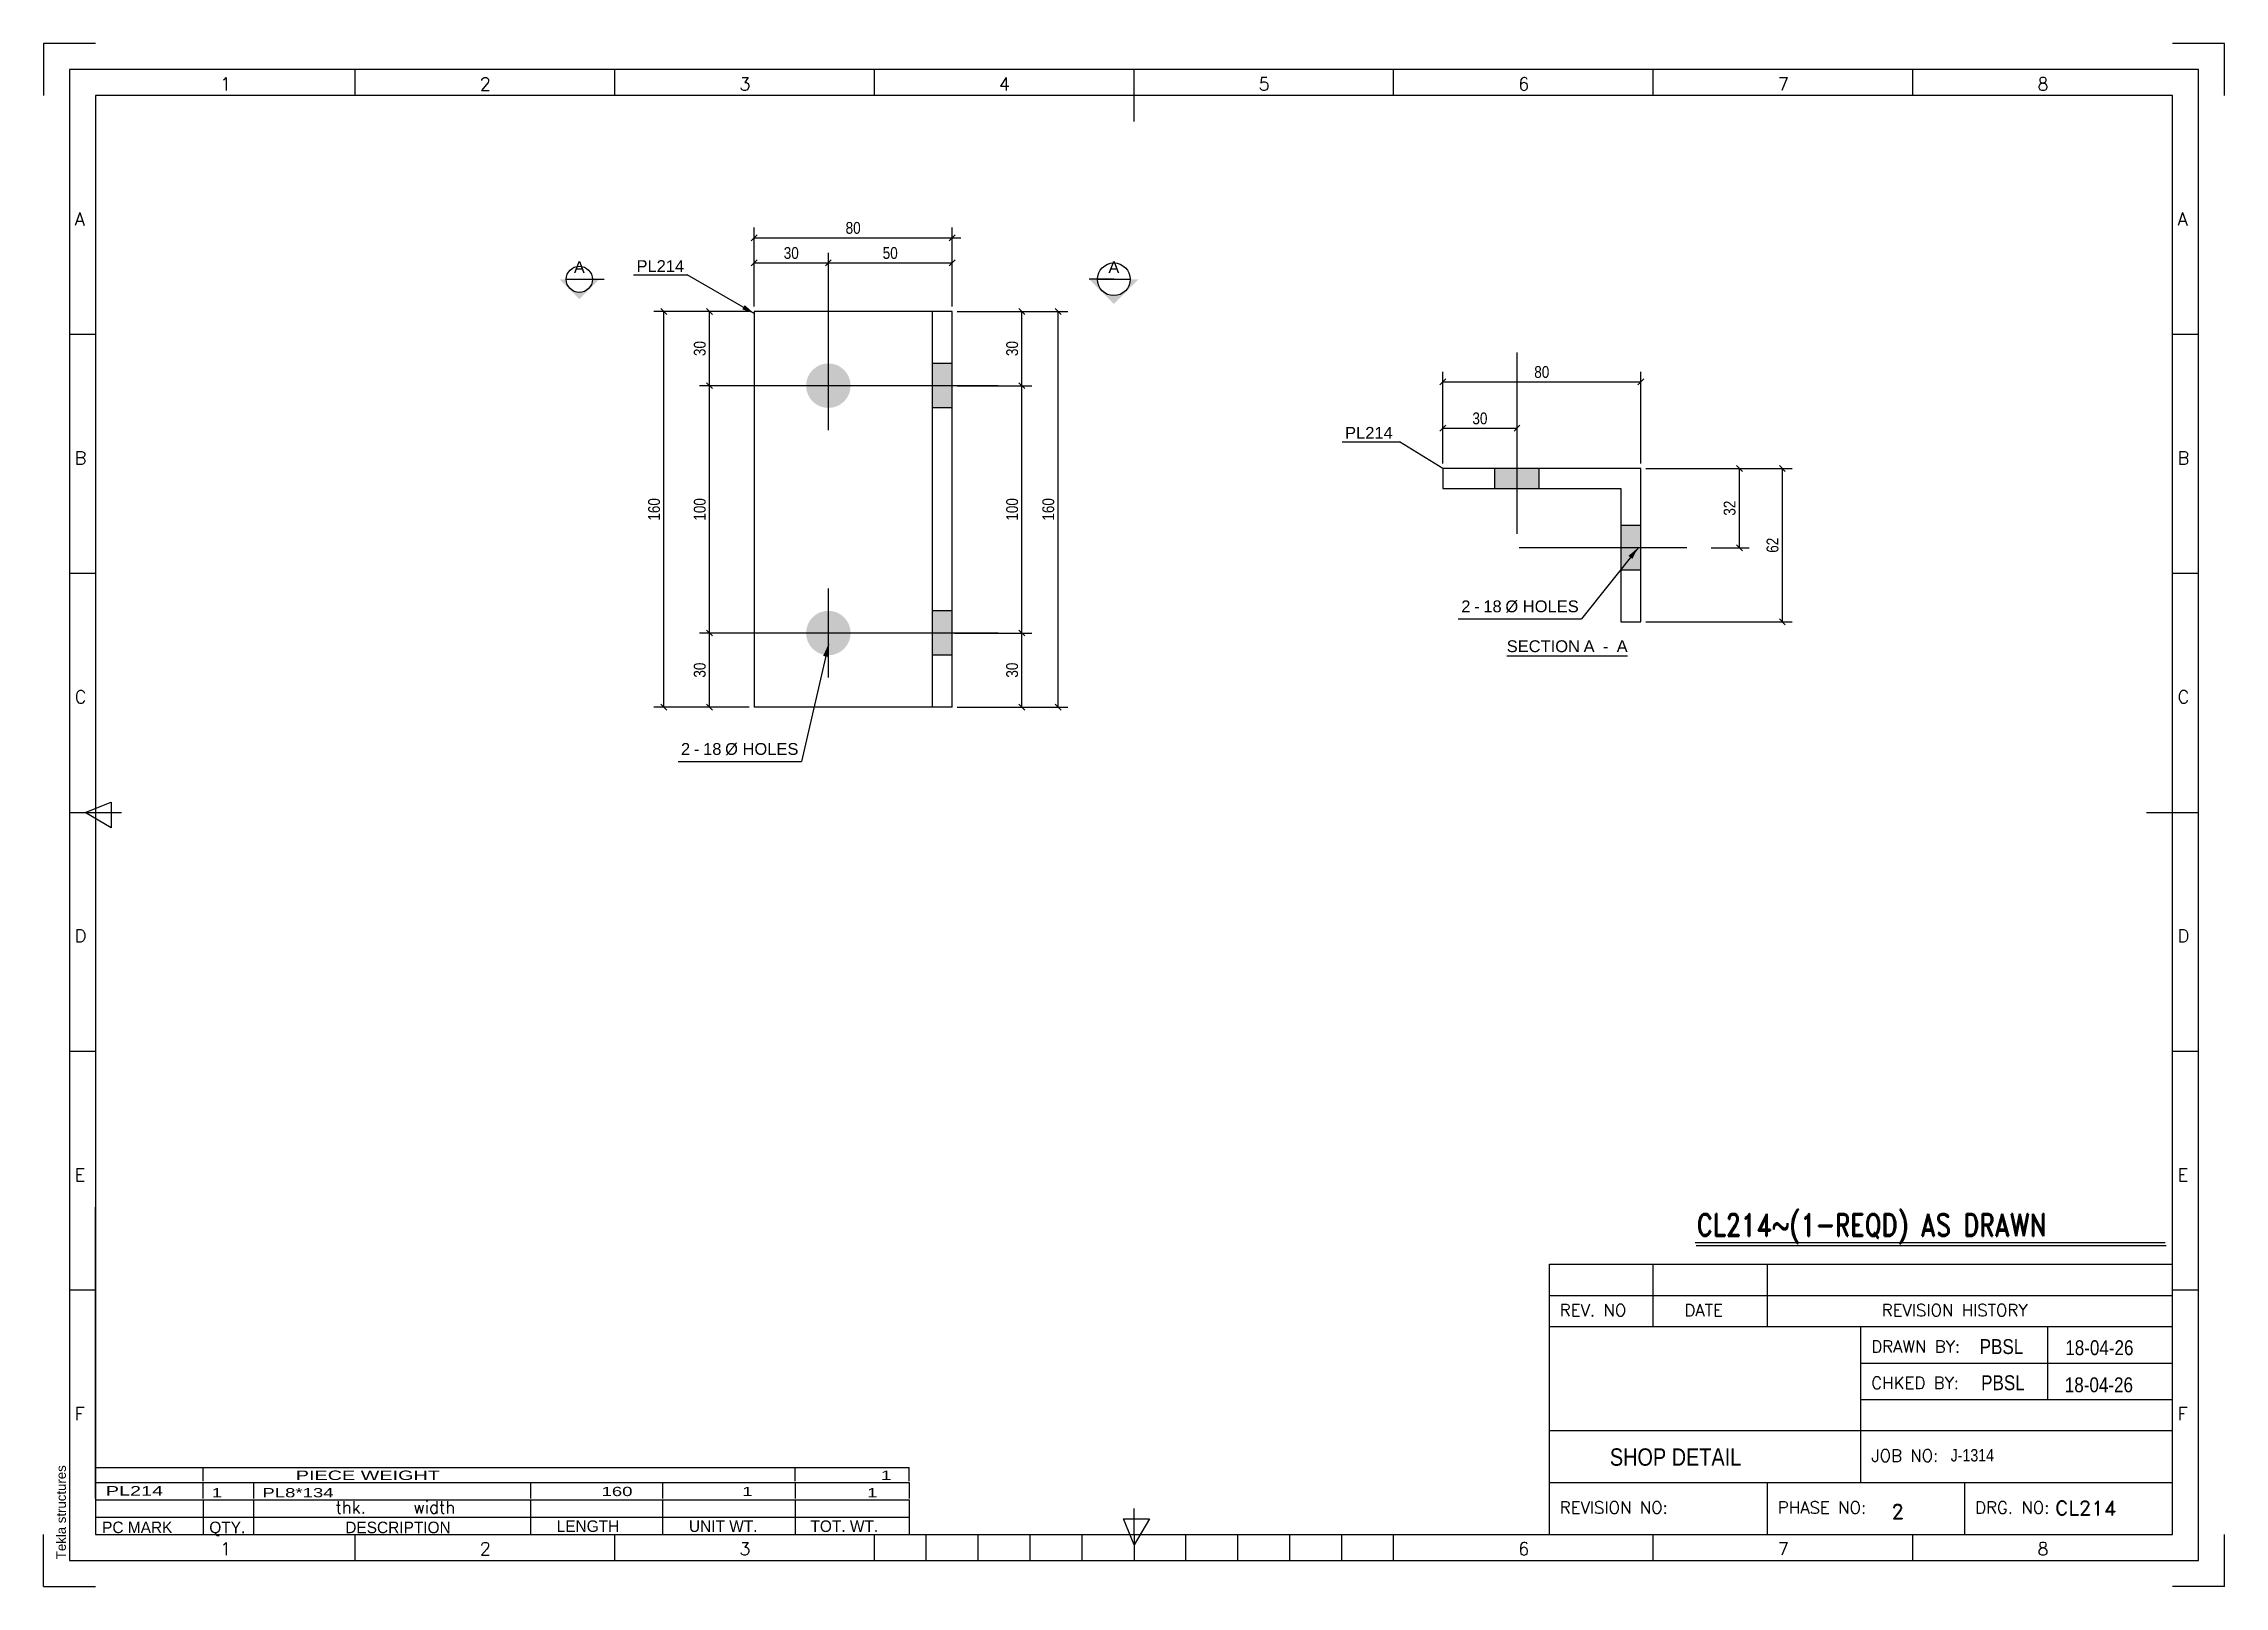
# Model space of a CAD drawing. Header units: millimetres. Extents: x -146 to 295, y -218 to 94.
import ezdxf

# ---------------------------------------------------------------- set-up
doc = ezdxf.new("R2010")
doc.units = ezdxf.units.MM
doc.styles.add('ari', font='', dxfattribs={"height": 0.2})
doc.styles.add('aria', font='', dxfattribs={"height": 0.2})
doc.styles.add('Arial', font='arial.ttf', dxfattribs={"height": 0.2})
doc.styles.add('Arial Narrow', font='ARIALN.TTF', dxfattribs={"height": 0.2})
doc.styles.add('RomanD', font='romand__.ttf', dxfattribs={"height": 0.2})
doc.styles.add('romand__', font='', dxfattribs={"height": 0.2})
doc.styles.add('RomanS', font='romans__.ttf', dxfattribs={"height": 0.2})
doc.styles.add('romans__', font='', dxfattribs={"height": 0.2})
doc.styles.get('ari').set_extended_font_data('ari')
doc.styles.get('aria').set_extended_font_data('aria')
doc.styles.get('romand__').set_extended_font_data('romand__')
doc.styles.get('romans__').set_extended_font_data('romans__')

msp = doc.modelspace()

# ---------------------------------------------------------------- hatches: boundary and pattern name
at = {"linetype": 'Continuous'}
for color, points in [(30, [(-4.42, 41.29), (-2.5, 39.61), (-4.92, 40.42)]), (1, [(8, 25, -1), (17, 25, -1)]), (1, [(33.52, 29.5), (33.52, 20.5), (37.52, 20.5), (37.52, 29.5)]), (96, [(156.26, 8.24), (147.26, 8.24), (147.26, 4.24), (156.26, 4.24)]), (96, [(176.78, -12.26), (176.78, -3.26), (172.78, -3.26), (172.78, -12.26)]), (30, [(174.3, -9.4), (176.25, -7.76), (175.08, -10.02)]), (1, [(8, -25, -1), (17, -25, -1)]), (1, [(33.52, -20.5), (33.52, -29.5), (37.52, -29.5), (37.52, -20.5)]), (30, [(11.45, -29.62), (12.5, -27.3), (12.43, -29.84)])]:
    msp.add_hatch(color=color, dxfattribs=at).paths.add_polyline_path(points)

# ---------------------------------------------------------------- linework, layer by layer
at = {"color": 7, "linetype": 'Continuous'}
for p, q in [((-146.19, 94.14), (-146.19, 83.64)), ((-135.69, 94.14), (-146.19, 94.14)), ((294.81, 94.14), (284.31, 94.14)), ((294.81, 83.64), (294.81, 94.14)), ((-146.19, -217.71), (-146.19, -207.21)), ((294.81, -217.71), (294.81, -207.21)), ((-146.19, -217.71), (-135.69, -217.71)), ((294.81, -217.71), (284.31, -217.71))]:
    msp.add_line(p, q, dxfattribs=at)
at = {"color": 3, "linetype": 'Continuous'}
for p, q in [((289.56, 88.89), (-140.94, 88.89)), ((-140.94, 88.89), (-140.94, -212.46)), ((289.56, -212.46), (289.56, 88.89)), ((-140.94, -212.46), (289.56, -212.46))]:
    msp.add_line(p, q, dxfattribs=at)
at = {"color": 1, "linetype": 'Continuous'}
for p, q in [((-83.19, 83.64), (-83.19, 88.89)), ((-30.69, 83.64), (-30.69, 88.89)), ((21.81, 83.64), (21.81, 88.89)), ((74.31, 78.39), (74.31, 88.89)), ((126.81, 83.64), (126.81, 88.89)), ((179.31, 83.64), (179.31, 88.89)), ((231.81, 83.64), (231.81, 88.89)), ((284.31, 83.64), (-135.69, 83.64)), ((-135.69, 83.64), (-135.69, -207.21)), ((284.31, -207.21), (284.31, 83.64)), ((-135.69, 35.34), (-140.94, 35.34)), ((289.56, 35.34), (284.31, 35.34)), ((12.5, 16), (12.5, 34)), ((37.52, 29.5), (33.52, 29.5)), ((21.5, 25), (3.5, 25)), ((46.85, 25), (12.95, 25)), ((37.52, 20.5), (33.52, 20.5)), ((-135.69, -12.96), (-140.94, -12.96)), ((289.56, -12.96), (284.31, -12.96)), ((12.5, -34), (12.5, -16)), ((37.52, -20.5), (33.52, -20.5)), ((21.5, -25), (3.5, -25)), ((46.85, -25), (12.95, -25)), ((37.52, -29.5), (33.52, -29.5)), ((-140.94, -61.26), (-130.44, -61.26)), ((-137.79, -61.26), (-132.54, -59.16)), ((-132.54, -64.41), (-137.79, -61.26)), ((-132.54, -59.16), (-132.54, -64.41)), ((279.06, -61.26), (289.56, -61.26)), ((-135.69, -109.56), (-140.94, -109.56)), ((289.56, -109.56), (284.31, -109.56)), ((158.31, -207.21), (158.31, -152.61)), ((158.31, -152.61), (284.31, -152.61)), ((179.31, -165.21), (179.31, -152.61)), ((202.41, -165.21), (202.41, -152.61)), ((-135.69, -157.86), (-140.94, -157.86)), ((289.56, -157.86), (284.31, -157.86)), ((158.31, -158.91), (284.31, -158.91)), ((158.31, -165.21), (284.31, -165.21)), ((221.31, -186.21), (221.31, -165.21)), ((259.11, -179.91), (259.11, -165.21)), ((221.31, -172.56), (284.31, -172.56)), ((221.31, -179.91), (284.31, -179.91)), ((158.31, -186.21), (284.31, -186.21)), ((221.31, -196.71), (221.31, -186.21)), ((158.31, -196.71), (284.31, -196.71)), ((202.41, -207.21), (202.41, -196.71)), ((242.31, -207.21), (242.31, -196.71)), ((74.31, -207.21), (74.31, -201.96)), ((-135.69, -207.21), (284.31, -207.21)), ((-83.19, -212.46), (-83.19, -207.21)), ((-30.69, -212.46), (-30.69, -207.21)), ((21.81, -212.46), (21.81, -207.21)), ((32.31, -212.46), (32.31, -207.21)), ((42.81, -212.46), (42.81, -207.21)), ((53.31, -212.46), (53.31, -207.21)), ((63.81, -212.46), (63.81, -207.21)), ((72.21, -204.06), (77.46, -204.06)), ((74.31, -209.31), (72.21, -204.06)), ((77.46, -204.06), (74.31, -209.31)), ((74.31, -207.21), (74.31, -212.46)), ((84.81, -212.46), (84.81, -207.21)), ((95.31, -212.46), (95.31, -207.21)), ((105.81, -212.46), (105.81, -207.21)), ((116.31, -212.46), (116.31, -207.21)), ((126.81, -212.46), (126.81, -207.21)), ((179.31, -212.46), (179.31, -207.21)), ((231.81, -212.46), (231.81, -207.21)), ((21.81, -212.46), (126.81, -212.46))]:
    msp.add_line(p, q, dxfattribs=at)
at = {"color": 4, "linetype": 'Continuous'}
for p, q in [((-1.9, 55.5), (-3.1, 54.3)), ((-2.5, 41), (-2.5, 56.95)), ((36.92, 54.3), (38.12, 55.5)), ((37.52, 41), (37.52, 56.95)), ((37.52, 54.9), (39.27, 54.9)), ((-1.9, 50.43), (-3.1, 49.23)), ((-2.5, 41), (-2.5, 51.88)), ((-2.5, 49.83), (12.5, 49.83)), ((13.1, 50.43), (11.9, 49.23)), ((11.9, 49.23), (13.1, 50.43)), ((12.5, 26), (12.5, 51.88)), ((12.5, 26), (12.5, 51.88)), ((12.5, 49.83), (37.52, 49.83)), ((36.92, 49.23), (38.12, 50.43)), ((37.52, 41), (37.52, 51.88)), ((-3.5, 40), (-22.81, 40)), ((-20.16, 39.4), (-21.36, 40.6)), ((-20.76, -40), (-20.76, 40)), ((-3.5, 40), (-13.57, 40)), ((-10.92, 39.4), (-12.12, 40.6)), ((-11.52, 25), (-11.52, 40)), ((38.52, 40), (60.96, 40)), ((38.52, 40), (53.65, 40)), ((52.25, 39.4), (51.05, 40.6)), ((51.65, 25), (51.65, 40)), ((59.56, 39.4), (58.36, 40.6)), ((58.96, -40), (58.96, 40)), ((136.76, 9.24), (136.76, 27.82)), ((176.78, 9.24), (176.78, 27.82)), ((11.5, 25), (-13.57, 25)), ((11.5, 25), (-13.57, 25)), ((-12.12, 25.6), (-10.92, 24.4)), ((-10.92, 24.4), (-12.12, 25.6)), ((-11.52, -25), (-11.52, 25)), ((38.52, 25), (53.65, 25)), ((38.52, 25), (53.65, 25)), ((52.25, 24.4), (51.05, 25.6)), ((51.05, 25.6), (52.25, 24.4)), ((51.65, -25), (51.65, 25)), ((137.36, 26.37), (136.16, 25.17)), ((136.76, 25.77), (176.78, 25.77)), ((176.18, 25.17), (177.38, 26.37)), ((136.76, 9.24), (136.76, 18.45)), ((151.76, -4.96), (151.76, 18.45)), ((137.36, 17), (136.16, 15.8)), ((136.76, 16.4), (151.76, 16.4)), ((151.16, 15.8), (152.36, 17)), ((197.34, 7.64), (196.14, 8.84)), ((206.02, 7.64), (204.82, 8.84)), ((177.78, 8.24), (198.74, 8.24)), ((177.78, 8.24), (207.42, 8.24)), ((196.74, -7.76), (196.74, 8.24)), ((205.42, -22.76), (205.42, 8.24)), ((191, -7.76), (198.74, -7.76)), ((196.14, -7.16), (197.34, -8.36)), ((11.5, -25), (-13.57, -25)), ((11.5, -25), (-13.57, -25)), ((-12.12, -24.4), (-10.92, -25.6)), ((-10.92, -25.6), (-12.12, -24.4)), ((-11.52, -40), (-11.52, -25)), ((37.98, -25), (53.65, -25)), ((37.98, -25), (53.65, -25)), ((51.05, -24.4), (52.25, -25.6)), ((52.25, -25.6), (51.05, -24.4)), ((51.65, -40), (51.65, -25)), ((177.78, -22.76), (207.42, -22.76)), ((204.82, -22.16), (206.02, -23.36)), ((-21.36, -39.4), (-20.16, -40.6)), ((-12.12, -39.4), (-10.92, -40.6)), ((51.05, -39.4), (52.25, -40.6)), ((58.36, -39.4), (59.56, -40.6)), ((-3.5, -40), (-22.81, -40)), ((-3.5, -40), (-13.57, -40)), ((38.52, -40), (60.96, -40)), ((38.52, -40), (53.65, -40)), ((187.81, -148.21), (282.81, -148.21)), ((188.02, -148.83), (283.02, -148.83))]:
    msp.add_line(p, q, dxfattribs=at)
at = {"color": 2, "linetype": 'Continuous'}
for p, q in [((37.52, 40), (-2.5, 40)), ((-2.5, 40), (-2.5, -40)), ((33.52, 40), (33.52, -40)), ((37.52, -40), (37.52, 40)), ((176.78, 8.24), (136.76, 8.24)), ((136.76, 8.24), (136.76, 4.24)), ((176.78, -22.76), (176.78, 8.24)), ((136.76, 4.24), (172.78, 4.24)), ((172.78, 4.24), (172.78, -22.76)), ((172.78, -22.76), (176.78, -22.76)), ((37.52, -40), (-2.5, -40))]:
    msp.add_line(p, q, dxfattribs=at)
at = {"color": 96, "linetype": 'Continuous'}
for p, q in [((151.76, -2.16), (151.76, 31.74)), ((147.26, 4.24), (147.26, 8.24)), ((156.26, 4.24), (156.26, 8.24)), ((176.78, -3.26), (172.78, -3.26)), ((186.11, -7.76), (152.21, -7.76)), ((176.78, -12.26), (172.78, -12.26))]:
    msp.add_line(p, q, dxfattribs=at)
at = {"color": 30, "linetype": 'Continuous'}
msp.add_line((149.67, -29.61), (174.13, -29.61), dxfattribs=at)
at = {"color": 5, "linetype": 'Continuous'}
for p, q in [((-135.69, -137.91), (-135.69, -141.06)), ((-135.69, -144.21), (-135.69, -141.06)), ((-135.69, -148.41), (-135.69, -144.21)), ((-135.69, -151.56), (-135.69, -148.41)), ((-135.69, -155.76), (-135.69, -151.56)), ((-135.69, -158.91), (-135.69, -155.76)), ((-135.69, -163.11), (-135.69, -158.91)), ((-135.69, -166.26), (-135.69, -163.11)), ((-135.69, -170.46), (-135.69, -166.26)), ((-135.69, -173.61), (-135.69, -170.46)), ((-135.69, -177.81), (-135.69, -173.61)), ((-135.69, -180.96), (-135.69, -177.81)), ((-135.69, -185.16), (-135.69, -180.96)), ((-135.69, -188.31), (-135.69, -185.16)), ((-135.69, -192.51), (-135.69, -188.31)), ((-135.69, -195.66), (-135.69, -192.51)), ((-135.69, -193.71), (-135.69, -196.46)), ((-135.69, -193.71), (28.81, -193.71)), ((-113.94, -196.46), (-113.94, -193.71)), ((5.81, -196.46), (5.81, -193.71)), ((28.81, -196.46), (28.81, -193.71)), ((-135.69, -199.86), (-135.69, -195.66)), ((-135.69, -199.96), (-135.69, -196.71)), ((-135.69, -196.71), (28.81, -196.71)), ((-113.94, -199.96), (-113.94, -196.71)), ((-103.69, -199.96), (-103.69, -196.71)), ((-47.69, -199.96), (-47.69, -196.71)), ((-20.94, -199.96), (-20.94, -196.71)), ((5.81, -196.71), (5.81, -199.96)), ((28.81, -196.71), (28.81, -199.96)), ((-135.69, -199.86), (-135.69, -207.21)), ((-135.69, -200.21), (28.81, -200.21)), ((-135.69, -200.21), (-135.69, -207.21)), ((-113.94, -200.21), (-113.94, -207.21)), ((-103.69, -207.21), (-103.69, -200.21)), ((-47.69, -207.21), (-47.69, -200.21)), ((-20.94, -207.21), (-20.94, -200.21)), ((5.81, -200.21), (5.81, -207.21)), ((28.81, -200.21), (28.81, -207.21)), ((-135.69, -203.71), (28.81, -203.71)), ((-135.69, -207.21), (28.81, -207.21)), ((-135.69, -207.21), (37.56, -207.21))]:
    msp.add_line(p, q, dxfattribs=at)

# ---------------------------------------------------------------- texts
at = {"color": 1, "linetype": 'Continuous'}
for s, height, style, p in [('1', 2.6, 'RomanS', (-110.49, 84.69)), ('2', 2.6, 'RomanS', (-57.99, 84.69)), ('3', 2.6, 'RomanS', (-5.49, 84.69)), ('4', 2.6, 'RomanS', (47.01, 84.69)), ('5', 2.6, 'RomanS', (99.51, 84.69)), ('6', 2.6, 'RomanS', (152.01, 84.69)), ('7', 2.6, 'RomanS', (204.51, 84.69)), ('8', 2.6, 'RomanS', (257.01, 84.69)), ('A', 2.6, 'RomanS', (-139.89, 57.39)), ('A', 2.6, 'RomanS', (285.36, 57.39)), ('B', 2.6, 'RomanS', (-139.89, 9.09)), ('B', 2.6, 'RomanS', (285.36, 9.09)), ('C', 2.6, 'RomanS', (-139.89, -39.21)), ('C', 2.6, 'RomanS', (285.36, -39.21)), ('D', 2.6, 'RomanS', (-139.89, -87.51)), ('D', 2.6, 'RomanS', (285.36, -87.51)), ('E', 2.6, 'RomanS', (-139.89, -135.81)), ('E', 2.6, 'RomanS', (285.36, -135.81)), ('F', 2.6, 'RomanS', (-139.89, -184.11)), ('F', 2.6, 'RomanS', (285.36, -184.11)), ('thk.', 2.477, 'RomanS', (-87.19, -202.96)), ('width', 2.477, 'RomanS', (-71.44, -202.96)), ('PC MARK', 2.333, 'ari', (-134.36, -206.95)), ('QTY.', 2.333, 'ari', (-112.69, -206.96)), ('DESCRIPTION', 2.3333, 'ari', (-85.19, -206.96)), ('LENGTH', 2.333, 'ari', (-42.44, -206.71)), ('UNIT WT.', 2.333, 'ari', (-15.69, -206.71)), ('TOT. WT.', 2.333, 'ari', (8.88, -206.71)), ('1', 2.6, 'RomanS', (-110.49, -211.41)), ('2', 2.6, 'RomanS', (-57.99, -211.41)), ('3', 2.6, 'RomanS', (-5.49, -211.41)), ('6', 2.6, 'RomanS', (152.01, -211.41)), ('7', 2.6, 'RomanS', (204.51, -211.41)), ('8', 2.6, 'RomanS', (257.01, -211.41))]:
    msp.add_text(s, height=height, dxfattribs=dict(at, style=style)).set_placement(p)
at = {"color": 3, "style": 'RomanD', "width": 0.8}
msp.add_text('CL214~(1-REQD) AS DRAWN', height=4.5059, dxfattribs=at).set_placement((188.1, -146.89))
at = {"color": 4, "linetype": 'Continuous', "style": 'romans__'}
for s, p in [('REV. NO', (160.41, -163.11)), ('DATE', (185.61, -163.11)), ('REVISION HISTORY', (225.51, -163.11)), ('DRAWN BY:', (223.41, -170.46)), ('CHKED BY:', (223.41, -177.81)), ('JOB NO:', (223.41, -192.51)), ('REVISION NO:', (160.41, -203.01)), ('PHASE NO:', (204.51, -203.01)), ('DRG. NO:', (244.41, -203.01))]:
    msp.add_text(s, height=2.45, dxfattribs=at).set_placement(p)
at = {"color": 3, "linetype": 'Continuous'}
for s, height, style, p in [('PBSL', 3.006, 'Arial Narrow', (245.33, -170.74)), ('18-04-26', 3.006, 'Arial Narrow', (262.64, -170.97)), ('PBSL', 3.006, 'Arial Narrow', (245.62, -178.05)), ('18-04-26', 3.006, 'Arial Narrow', (262.54, -178.47)), ('SHOP DETAIL', 3.5075, 'Arial Narrow', (170.54, -193.32)), ('J-1314', 2.505, 'Arial Narrow', (239.45, -192.46)), ('2', 2.94, 'romand__', (227.49, -204.06)), ('CL214', 2.94, 'romand__', (260.58, -203.34))]:
    msp.add_text(s, height=height, dxfattribs=dict(at, style=style)).set_placement(p)
at = {"color": 174, "style": 'Arial'}
msp.add_text('Tekla structures', height=1.9102, rotation=90, dxfattribs=at).set_placement((-141.69, -212.21))
at = {"color": 4, "linetype": 'Continuous', "width": 1.5}
for s, height, style, p in [('PL214', 1.91, 'Arial', (-133.61, -199.35)), ('1', 1.87, 'aria', (-112.19, -199.71)), ('PL8*134', 1.867, 'ari', (-101.94, -199.71)), ('160', 1.867, 'ari', (-33.36, -199.46)), ('1', 1.87, 'ari', (-4.91, -199.46)), ('1', 1.87, 'ari', (20.34, -199.71))]:
    msp.add_text(s, height=height, dxfattribs=dict(at, style=style)).set_placement(p)
at = {"color": 1, "linetype": 'Continuous', "style": 'Arial', "width": 1.5}
for s, height, p in [('PIECE WEIGHT', 1.9102, (-95.19, -196.21)), ('1', 1.91, (23.09, -196.21))]:
    msp.add_text(s, height=height, dxfattribs=at).set_placement(p)

# ---------------------------------------------------------------- wipeouts: each hides what was drawn before it
at = {"color": 0, "linetype": 'Continuous'}
for points in [[(-36.75, 47.75), (-36.75, 50.25), (-38.97, 50.25), (-38.97, 47.75)], [(71.34, 47.75), (71.34, 50.25), (69.12, 50.25), (69.12, 47.75)]]:
    msp.add_wipeout(points, dxfattribs=at)
at = {"color": 0}
for points in [[(-16.66, 47.98), (-16.66, 50.48), (-26.3, 50.48), (-26.3, 47.98)], [(126.62, 14.27), (126.62, 16.77), (116.99, 16.77), (116.99, 14.27)], [(142.34, -20.8), (142.34, -18.3), (140.49, -18.3), (140.49, -20.8)], [(-15.44, -49.63), (-15.44, -47.13), (-17.3, -47.13), (-17.3, -49.63)]]:
    msp.add_wipeout(points, dxfattribs=at)

# ---------------------------------------------------------------- next in the draw order: hatches: boundary and pattern name
at = {"linetype": 'Continuous'}
for points in [[(-41.86, 46.5), (-40.5, 46.5, 0.403684), (-37.86, 43.86, 0.410244), (-35.22, 46.5), (-33.86, 46.5, 0.000008), (-37.86, 42.5)], [(65.23, 46.5), (66.93, 46.5, 0.403684), (70.23, 43.2, 0.410244), (73.53, 46.5), (75.23, 46.5, 0.000008), (70.23, 41.5)]]:
    msp.add_hatch(color=5, dxfattribs=at).paths.add_polyline_path(points)

# ---------------------------------------------------------------- next in the draw order: linework, layer by layer
at = {"color": 5, "linetype": 'Continuous'}
for p, q in [((-40.46, 46.5), (-35.26, 46.5)), ((-37.86, 46.5), (-32.86, 46.5)), ((-37.86, 46.5), (-37.86, 46.5)), ((70.23, 46.5), (65.23, 46.5)), ((66.98, 46.5), (73.48, 46.5)), ((70.23, 46.5), (70.23, 46.5))]:
    msp.add_line(p, q, dxfattribs=at)
at = {"color": 30, "linetype": 'Continuous'}
for p, q in [((-26.9, 47.38), (-16.06, 47.38)), ((-2.5, 39.61), (-16.06, 47.38)), ((116.39, 13.67), (127.97, 13.67)), ((136.76, 8.24), (127.97, 13.67))]:
    msp.add_line(p, q, dxfattribs=at)
at = {"color": 5, "linetype": 'Continuous'}
for centre, radius in [((-37.86, 46.5), 2.64), ((70.23, 46.5), 3.3)]:
    msp.add_circle(centre, radius, dxfattribs=at)

# ---------------------------------------------------------------- next in the draw order: texts
at = {"color": 5, "linetype": 'Continuous', "style": 'Arial'}
for p in [(-38.97, 47.75), (69.12, 47.75)]:
    msp.add_text('A', height=2.39, dxfattribs=at).set_placement(p)
at = {"color": 3, "style": 'Arial'}
for p in [(-26.3, 47.98), (116.99, 14.27)]:
    msp.add_text('PL214', height=2.388, dxfattribs=at).set_placement(p)

# ---------------------------------------------------------------- next in the draw order: wipeouts: each hides what was drawn before it
at = {"color": 0, "linetype": 'Continuous'}
for points in [[(7.02, 50.13), (7.02, 53.63), (2.98, 53.63), (2.98, 50.13)], [(27.03, 50.13), (27.03, 53.63), (22.99, 53.63), (22.99, 50.13)], [(-11.82, 34.52), (-15.32, 34.52), (-15.32, 30.48), (-11.82, 30.48)], [(51.35, 34.52), (47.85, 34.52), (47.85, 30.48), (51.35, 30.48)], [(158.8, 26.07), (158.8, 29.57), (154.75, 29.57), (154.75, 26.07)], [(146.29, 16.7), (146.29, 20.2), (142.24, 20.2), (142.24, 16.7)], [(-21.06, 2.79), (-24.56, 2.79), (-24.56, -2.79), (-21.06, -2.79)], [(-11.82, 2.79), (-15.32, 2.79), (-15.32, -2.79), (-11.82, -2.79)], [(51.35, 2.79), (47.85, 2.79), (47.85, -2.79), (51.35, -2.79)], [(58.66, 2.79), (55.16, 2.79), (55.16, -2.79), (58.66, -2.79)], [(196.44, 2.27), (192.94, 2.27), (192.94, -1.78), (196.44, -1.78)], [(205.12, -5.23), (201.62, -5.23), (201.62, -9.28), (205.12, -9.28)], [(164.48, -28.86), (164.48, -26.36), (149.67, -26.36), (149.67, -28.86)], [(-11.82, -30.48), (-15.32, -30.48), (-15.32, -34.52), (-11.82, -34.52)], [(51.35, -30.48), (47.85, -30.48), (47.85, -34.52), (51.35, -34.52)]]:
    msp.add_wipeout(points, dxfattribs=at)
at = {"color": 0}
for points in [[(144.2, -20.8), (144.2, -18.3), (143.09, -18.3), (143.09, -20.8)], [(-13.58, -49.63), (-13.58, -47.13), (-14.69, -47.13), (-14.69, -49.63)]]:
    msp.add_wipeout(points, dxfattribs=at)

# ---------------------------------------------------------------- next in the draw order: linework, layer by layer
at = {"color": 4, "linetype": 'Continuous'}
msp.add_line((-2.5, 54.9), (37.52, 54.9), dxfattribs=at)

# ---------------------------------------------------------------- next in the draw order: texts
at = {"color": 7, "linetype": 'Continuous', "style": 'Arial Narrow'}
for s, p in [('30', (3.48, 50.63)), ('50', (23.49, 50.63)), ('80', (155.25, 26.57)), ('30', (142.74, 17.2))]:
    msp.add_text(s, height=2.386, dxfattribs=at).set_placement(p)
for s, p in [('30', (-12.32, 30.98)), ('30', (50.85, 30.98)), ('160', (-21.56, -2.29)), ('100', (-12.32, -2.29)), ('100', (50.85, -2.29)), ('160', (58.16, -2.29)), ('32', (195.94, -1.28)), ('62', (204.62, -8.78)), ('30', (-12.32, -34.02)), ('30', (50.85, -34.02))]:
    msp.add_text(s, height=2.386, rotation=90.0002, dxfattribs=at).set_placement(p)
at = {"color": 3, "style": 'Arial'}
for p in [(140.49, -20.8), (-17.3, -49.63)]:
    msp.add_text('2', height=2.39, dxfattribs=at).set_placement(p)

# ---------------------------------------------------------------- next in the draw order: wipeouts: each hides what was drawn before it
at = {"color": 0}
for points in [[(148.66, -20.8), (148.66, -18.3), (144.95, -18.3), (144.95, -20.8)], [(-9.13, -49.63), (-9.13, -47.13), (-12.83, -47.13), (-12.83, -49.63)]]:
    msp.add_wipeout(points, dxfattribs=at)
at = {"color": 0, "linetype": 'Continuous'}
msp.add_wipeout([(167.45, -28.86), (167.45, -26.36), (165.23, -26.36), (165.23, -28.86)], dxfattribs=at)

# ---------------------------------------------------------------- next in the draw order: texts
at = {"color": 3, "style": 'Arial'}
for p in [(143.09, -20.8), (-14.69, -49.63)]:
    msp.add_text('-', height=2.39, dxfattribs=at).set_placement(p)
at = {"color": 3, "linetype": 'Continuous', "style": 'Arial'}
msp.add_text('SECTION', height=2.388, dxfattribs=at).set_placement((149.67, -28.86))

# ---------------------------------------------------------------- next in the draw order: wipeouts: each hides what was drawn before it
at = {"color": 0, "linetype": 'Continuous'}
for points in [[(19.53, 55.2), (19.53, 58.7), (15.49, 58.7), (15.49, 55.2)], [(171.16, -28.86), (171.16, -26.36), (168.2, -26.36), (168.2, -28.86)]]:
    msp.add_wipeout(points, dxfattribs=at)
at = {"color": 0}
for points in [[(164.22, -20.8), (164.22, -18.3), (149.41, -18.3), (149.41, -20.8)], [(6.44, -49.63), (6.44, -47.13), (-8.38, -47.13), (-8.38, -49.63)]]:
    msp.add_wipeout(points, dxfattribs=at)

# ---------------------------------------------------------------- next in the draw order: linework, layer by layer
at = {"color": 30, "linetype": 'Continuous'}
for p, q in [((176.25, -7.76), (164.82, -22.15)), ((139.89, -22.15), (164.82, -22.15)), ((12.5, -27.3), (7.04, -50.98)), ((-17.9, -50.98), (7.04, -50.98))]:
    msp.add_line(p, q, dxfattribs=at)

# ---------------------------------------------------------------- next in the draw order: texts
at = {"color": 7, "linetype": 'Continuous', "style": 'Arial Narrow'}
msp.add_text('80', height=2.386, dxfattribs=at).set_placement((15.99, 55.7))
at = {"color": 3, "style": 'Arial'}
for s, p in [('18', (144.95, -20.8)), ('Ø HOLES', (149.41, -20.8)), ('18', (-12.83, -49.63)), ('Ø HOLES', (-8.38, -49.63))]:
    msp.add_text(s, height=2.388, dxfattribs=at).set_placement(p)
at = {"color": 3, "linetype": 'Continuous', "style": 'Arial'}
msp.add_text('A', height=2.39, dxfattribs=at).set_placement((165.23, -28.86))

# ---------------------------------------------------------------- next in the draw order: wipeouts: each hides what was drawn before it
at = {"color": 0, "linetype": 'Continuous'}
msp.add_wipeout([(174.13, -28.86), (174.13, -26.36), (171.91, -26.36), (171.91, -28.86)], dxfattribs=at)

# ---------------------------------------------------------------- next in the draw order: texts
at = {"color": 3, "linetype": 'Continuous', "style": 'Arial'}
for s, height, p in [(' - ', 2.388, (168.2, -28.86)), ('A', 2.39, (171.91, -28.86))]:
    msp.add_text(s, height=height, dxfattribs=at).set_placement(p)

doc.saveas('drawing.dxf')
